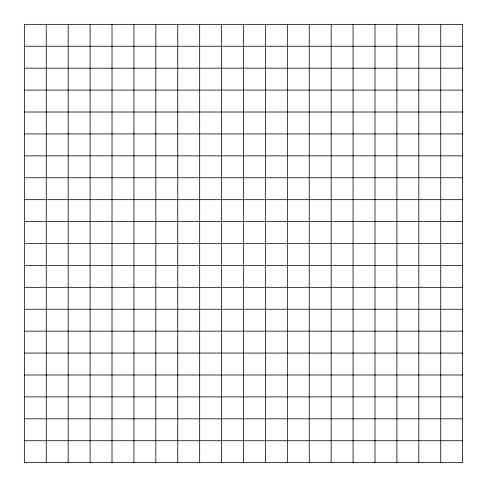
<?xml version="1.0" encoding="UTF-8"?>
<svg xmlns="http://www.w3.org/2000/svg" width="487" height="487" viewBox="0 0 487 487"><rect width="100%" height="100%" fill="white"/><g stroke="black" fill="none" stroke-linecap="round" stroke-linejoin="round"><path stroke-width="0.73" d="M46.265 462.644L46.271 24.35M68.18 462.644L68.186 24.35M90.095 462.644L90.101 24.35M112.01 462.644L112.016 24.35M133.925 462.644L133.931 24.35M155.84 462.644L155.846 24.35M177.755 462.644L177.761 24.35M199.67 462.644L199.676 24.35M221.585 462.644L221.591 24.35M243.5 462.65L243.5 24.35M265.409 462.65L265.415 24.356M287.324 462.65L287.33 24.356M309.239 462.65L309.245 24.356M331.154 462.65L331.16 24.356M353.069 462.65L353.075 24.356M374.984 462.65L374.99 24.356M396.899 462.65L396.905 24.356M418.814 462.65L418.82 24.356M440.729 462.65L440.735 24.356M24.356 46.265L462.65 46.271M24.356 68.18L462.65 68.186M24.356 90.095L462.65 90.101M24.356 112.01L462.65 112.016M24.356 133.925L462.65 133.931M24.356 155.84L462.65 155.846M24.356 177.755L462.65 177.761M24.356 199.67L462.65 199.676M24.356 221.585L462.65 221.591M24.35 243.5L462.65 243.5M24.35 265.409L462.644 265.415M24.35 287.324L462.644 287.33M24.35 309.239L462.644 309.245M24.35 331.154L462.644 331.16M24.35 353.069L462.644 353.075M24.35 374.984L462.644 374.99M24.35 396.899L462.644 396.905M24.35 418.814L462.644 418.82M24.35 440.729L462.644 440.735M24.356 24.35L24.35 462.644L462.644 462.65L462.65 24.356L24.356 24.35"/></g></svg>
